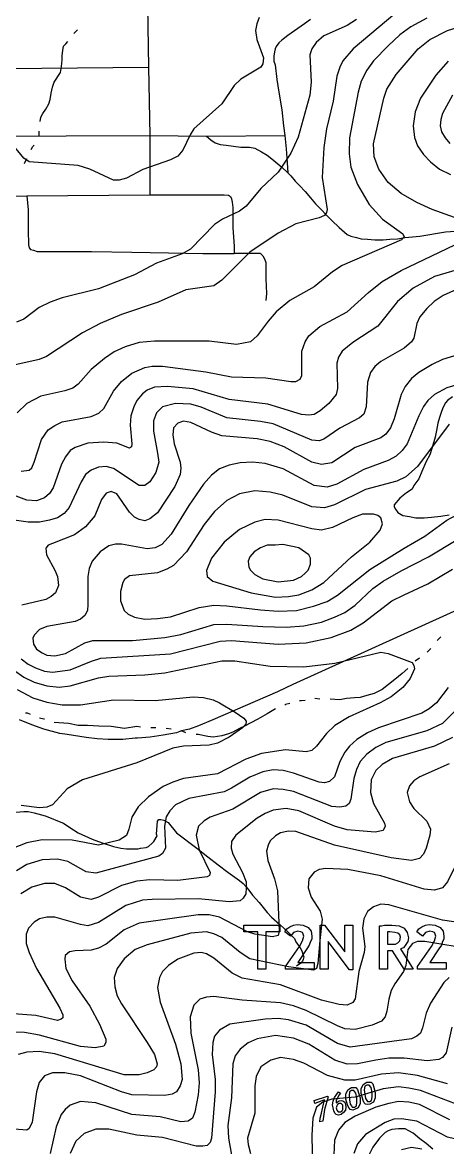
# Model space of a CAD drawing. Extents: x -4.4 to 64.9, y -5.9 to 77.3.
# Drawn here: x 6 to 9.66, y 19.39 to 29.1 of the extents above; entities that cross this region are included whole.
import ezdxf

# ---------------------------------------------------------------- set-up
doc = ezdxf.new("R2010")
doc.units = 0
for name, color, linetype in [('6800-7000', 7, 'CONTINUOUS'), ('7000-7200', 7, 'CONTINUOUS'), ('7200-7400', 7, 'CONTINUOUS'), ('7400-7600', 7, 'CONTINUOUS'), ('7600-7800', 7, 'CONTINUOUS'), ('Elevations', 7, 'CONTINUOUS'), ('Labels', 7, 'CONTINUOUS'), ('roads', 7, 'CONTINUOUS'), ('topo', 7, 'CONTINUOUS'), ('water', 7, 'CONTINUOUS')]:
    doc.layers.add(name, color=color, linetype=linetype)

msp = doc.modelspace()

# ---------------------------------------------------------------- linework, layer by layer
at = {"layer": '6800-7000', "color": 2}
for points in [[(8.035505, 29.146148), (8.014417, 29.093427), (8.003887, 29.035428), (8.014417, 28.956339), (8.072417, 28.798168), (8.067152, 28.74544), (8.05133, 28.719087), (7.87734, 28.613637), (7.81934, 28.560916), (7.713901, 28.402696), (7.471321, 28.186576), (7.439682, 28.133847), (7.376412, 28.002037), (7.334229, 27.949306), (7.27097, 27.917638), (7.0337, 27.833318), (6.891351, 27.759457), (6.828081, 27.743634), (6.78062, 27.743634), (6.574999, 27.838572), (6.47482, 27.870214), (6.053029, 27.901802), (6.005582, 27.933433), (5.88958, 28.075832)], [(8.873797, 29.130358), (8.794705, 29.077627), (8.594355, 28.987996), (8.525807, 28.929997), (8.488897, 28.877276), (8.473075, 28.824547), (8.483606, 28.587298), (8.473075, 28.476578), (8.372896, 28.112776), (8.309626, 27.975687), (8.198906, 27.812236), (8.051277, 27.669847), (7.924695, 27.516937), (7.866695, 27.474807), (7.719066, 27.406217), (7.650525, 27.358766), (7.444905, 27.147867), (7.371086, 27.105687), (7.149645, 27.026606), (6.959836, 26.926426), (6.648765, 26.805168), (6.337687, 26.726076), (6.232234, 26.689167), (6.137336, 26.641716), (6.005476, 26.541537), (5.942206, 26.515185)]]:
    msp.add_lwpolyline(points, dxfattribs=at)
at = {"layer": '7000-7200', "color": 2}
for points in [[(9.480201, 29.140359), (9.343123, 29.066548), (9.248222, 28.998008), (9.148043, 28.903097), (9.021501, 28.771289), (8.963502, 28.692197), (8.916051, 28.597299), (8.889699, 28.502399), (8.815888, 28.106958), (8.810596, 27.96988), (8.826418, 27.853878), (8.88442, 27.706249), (8.9846, 27.532269), (9.10059, 27.405719), (9.27458, 27.279187), (9.285137, 27.252835), (9.264023, 27.226456), (8.752605, 27.005016), (8.668245, 26.952295), (8.510075, 26.820477), (8.299175, 26.704486), (8.183174, 26.604304), (8.114634, 26.525226), (8.019736, 26.398686), (7.961734, 26.345954), (7.840425, 26.324867), (7.603165, 26.35122), (7.133913, 26.35122), (7.002103, 26.340689), (6.880834, 26.303777), (6.785933, 26.261608), (6.701574, 26.203609), (6.585585, 26.108697), (6.474855, 25.982158), (6.427404, 25.945259), (6.358864, 25.924172), (6.153243, 25.876711), (6.031934, 25.813451), (5.947575, 25.734362)], [(9.791248, 27.395599), (9.527628, 27.4905), (9.395818, 27.548488), (9.258726, 27.62758), (9.147967, 27.722529), (9.068877, 27.83853), (9.026708, 27.943969), (9.021416, 28.054649), (9.111057, 28.45013), (9.13741, 28.529219), (9.216539, 28.655759), (9.406348, 28.877199), (9.506519, 28.956281), (9.65943, 29.03537), (10.081218, 29.16718)], [(9.664785, 28.771027), (9.559335, 28.649756), (9.427525, 28.449408), (9.380075, 28.333407), (9.364253, 28.212137), (9.37481, 28.111966), (9.401162, 28.038158), (9.453883, 27.964337), (9.511882, 27.901067), (9.590972, 27.837797), (9.685872, 27.790347)], [(9.701639, 28.475699), (9.61729, 28.317529), (9.601468, 28.26476), (9.596202, 28.212079), (9.606759, 28.159311), (9.63839, 28.10659), (9.68057, 28.059179)], [(5.984457, 25.22868), (6.053008, 25.23921), (6.074096, 25.260298), (6.095183, 25.307756), (6.158453, 25.502836), (6.216441, 25.587188), (6.274443, 25.624097), (6.337713, 25.655736), (6.585511, 25.703186), (6.654062, 25.729539), (6.696232, 25.771719), (6.780602, 25.919348), (6.849142, 26.003708), (6.938772, 26.077519), (7.049493, 26.12498), (7.112762, 26.13551), (7.202393, 26.13551), (7.576783, 26.088062), (7.798224, 26.045883), (8.093483, 26.035326), (8.309653, 26.003695), (8.351833, 26.003695), (8.388742, 26.024782), (8.404564, 26.056413), (8.404564, 26.267312), (8.430917, 26.346404), (8.462548, 26.399122), (8.557456, 26.478214), (8.794716, 26.604754), (8.979247, 26.773473), (9.095248, 26.868374), (9.258726, 26.963283), (9.722708, 27.184713)], [(9.791314, 26.983637), (9.548784, 26.909829), (9.364245, 26.809658), (9.227164, 26.693659), (9.058445, 26.482757), (8.842275, 26.340398), (8.752645, 26.266587), (8.721006, 26.213869), (8.705184, 26.161138), (8.710449, 25.944968), (8.699892, 25.89225), (8.63662, 25.813158), (8.562811, 25.749888), (8.51008, 25.71826), (8.46263, 25.712968), (8.39936, 25.71826), (8.109371, 25.807887), (7.777171, 25.850067), (7.46609, 25.939697), (7.244652, 25.960785), (7.133932, 25.955519), (7.070662, 25.92914), (7.028482, 25.89751), (6.981032, 25.83951), (6.954679, 25.786789), (6.9283, 25.7077), (6.923035, 25.628611), (6.938857, 25.46517), (6.933592, 25.438817), (6.91777, 25.42826), (6.80705, 25.47044), (6.696329, 25.480997), (6.559238, 25.47044), (6.448518, 25.433531), (6.406338, 25.407178), (6.364158, 25.35445), (6.33253, 25.291188), (6.258709, 25.085559), (6.227078, 25.038108), (6.184898, 25.001199), (6.116358, 24.974847), (6.031947, 24.980112), (5.763059, 25.08028)], [(9.738572, 26.79899), (9.622574, 26.746272), (9.543492, 26.69354), (9.480212, 26.635551), (9.422223, 26.56173), (9.395871, 26.503731), (9.369492, 26.377202), (9.348404, 26.34556), (9.285135, 26.292842), (9.084773, 26.176841), (9.032055, 26.134661), (8.995143, 26.08194), (8.968791, 25.99758), (8.95826, 25.786681), (8.937173, 25.723422), (8.900274, 25.69178), (8.731555, 25.60215), (8.594474, 25.507241), (8.552294, 25.491419), (8.489024, 25.496684), (8.156853, 25.639035), (8.046133, 25.660123), (7.756102, 25.691751), (7.534664, 25.781381), (7.445034, 25.807734), (7.313224, 25.813025), (7.202493, 25.786646), (7.149772, 25.733926), (7.12342, 25.665385), (7.12342, 25.575758), (7.160319, 25.385946), (7.170876, 25.306856), (7.144523, 25.217226), (7.091792, 25.138137), (7.049612, 25.106506), (7.002161, 25.106506), (6.780721, 25.254135), (6.717451, 25.269958), (6.648911, 25.264692), (6.585641, 25.23834), (6.538191, 25.201441), (6.501281, 25.138161), (6.395832, 24.91672), (6.353652, 24.863999), (6.295652, 24.82709), (6.227112, 24.806003), (6.142752, 24.790181), (6.042573, 24.790181), (5.863273, 24.816533)], [(5.915983, 23.514238), (6.005664, 23.450968), (6.095294, 23.408788), (6.206014, 23.377157), (6.311464, 23.366601), (6.406365, 23.377157), (6.648903, 23.445698), (6.738533, 23.46152), (7.049604, 23.472077), (7.223594, 23.487899), (7.713933, 23.593349), (7.824653, 23.593349), (8.130503, 23.545888), (8.420484, 23.540622), (8.689383, 23.572264), (9.084813, 23.667165), (9.148083, 23.656634), (9.353715, 23.577545), (9.369537, 23.551192), (9.374802, 23.52484), (9.337892, 23.44048), (9.274633, 23.361391), (9.174451, 23.282299), (9.079543, 23.229581), (8.810652, 23.108309), (8.689383, 23.034501), (8.615572, 22.965961), (8.531212, 22.85523), (8.489032, 22.818331), (8.441582, 22.807774), (8.262321, 22.823596), (8.056693, 22.791968), (7.919601, 22.744507), (7.677031, 22.617978), (7.381772, 22.575798), (7.292142, 22.544157), (7.207782, 22.507258), (7.081243, 22.417617), (6.991612, 22.333257), (6.938892, 22.243627), (6.912539, 22.138177), (6.891452, 22.085456), (6.828179, 22.043276), (6.648921, 22.001097), (6.422211, 22.043276), (6.163861, 22.048542), (6.032, 22.022189), (5.90019, 21.96946)], [(5.947572, 23.345643), (6.084703, 23.271824), (6.205972, 23.234912), (6.337782, 23.213825), (6.495953, 23.213825), (6.780673, 23.256005), (7.139192, 23.25074), (7.466082, 23.28237), (7.555723, 23.277105), (7.640072, 23.256018), (7.692803, 23.229665), (7.829884, 23.150576), (7.903703, 23.097855), (7.924843, 23.071476), (7.919578, 23.045124), (7.893225, 23.013493), (7.777184, 22.934404), (7.677013, 22.881672), (7.603194, 22.86585), (7.381754, 22.855293), (7.292124, 22.839471), (6.981045, 22.712932), (6.511793, 22.565302), (6.379983, 22.486213), (6.253443, 22.349132), (6.205993, 22.328045), (6.142723, 22.32278), (5.984505, 22.343867)]]:
    msp.add_lwpolyline(points, dxfattribs=at)
at = {"layer": '7200-7400', "color": 2}
for points in [[(9.749155, 26.235806), (9.617345, 26.193626), (9.527715, 26.151446), (9.411716, 26.082906), (9.348444, 26.030174), (9.295726, 25.961645), (9.258816, 25.893096), (9.200825, 25.682194), (9.169186, 25.603116), (9.127006, 25.550395), (9.084826, 25.518756), (8.863386, 25.434396), (8.663025, 25.302586), (8.573395, 25.286764), (8.489035, 25.307851), (8.251775, 25.439661), (8.130514, 25.487109), (8.019796, 25.508196), (7.713946, 25.534575), (7.624316, 25.566206), (7.445045, 25.650566), (7.381775, 25.661123), (7.334325, 25.645301), (7.297426, 25.603121), (7.292134, 25.545122), (7.302691, 25.46604), (7.35542, 25.307862), (7.360685, 25.255141), (7.35542, 25.202409), (7.307959, 25.09696), (7.160329, 24.870251), (7.091789, 24.81752), (7.049609, 24.801698), (7.002159, 24.812255), (6.959979, 24.833342), (6.917799, 24.875525), (6.807079, 25.033693), (6.759631, 25.05478), (6.717451, 25.038958), (6.675269, 24.986226), (6.617269, 24.843878), (6.538191, 24.748966), (6.443279, 24.680426), (6.25347, 24.606607), (6.216571, 24.590785), (6.195484, 24.564433), (6.200749, 24.506431), (6.27456, 24.374623), (6.295647, 24.321892), (6.306204, 24.242803), (6.279825, 24.179543), (6.242924, 24.147902), (6.195465, 24.121549), (5.989794, 24.074099)], [(9.928442, 26.02996), (9.654231, 25.950879), (9.548781, 25.892879), (9.490782, 25.840161), (9.453883, 25.78743), (9.411703, 25.708351), (9.311521, 25.465821), (9.269342, 25.407819), (9.216623, 25.360371), (9.148072, 25.323459), (8.937181, 25.24437), (8.705192, 25.11783), (8.620832, 25.091478), (8.510112, 25.1073), (8.241213, 25.249651), (8.088313, 25.297112), (7.977593, 25.307642), (7.872101, 25.302377), (7.777192, 25.28129), (7.692843, 25.249651), (7.624292, 25.19693), (7.555752, 25.117851), (7.429212, 24.93331), (7.276312, 24.685511), (7.197223, 24.595871), (7.139231, 24.569518), (7.070691, 24.558961), (6.849243, 24.601141), (6.796522, 24.601141), (6.738523, 24.585319), (6.664712, 24.53259), (6.596171, 24.453509), (6.569792, 24.390239), (6.559262, 24.321699), (6.559262, 24.079161), (6.553997, 24.02644), (6.53291, 23.98426), (6.496, 23.952621), (6.44855, 23.931534), (6.20602, 23.889356), (6.14275, 23.863004), (6.095291, 23.815554), (6.084761, 23.789201), (6.090026, 23.73647), (6.116379, 23.694292), (6.163829, 23.662661), (6.206009, 23.641574), (6.27456, 23.636309), (6.36419, 23.657396), (6.53291, 23.747026), (6.60145, 23.768114), (6.944159, 23.768114), (7.223599, 23.794466), (7.36068, 23.820845), (7.64539, 23.905208), (7.75611, 23.910473), (8.067231, 23.889386), (8.267589, 23.88412), (8.420489, 23.894651), (8.573389, 23.926292), (8.68411, 23.968472), (8.77374, 24.010652), (8.86337, 24.073922), (9.01627, 24.21627), (9.105911, 24.27954), (9.258811, 24.369181), (9.496071, 24.490442), (9.74915, 24.643342)], [(9.675247, 25.634691), (9.401078, 25.270892), (9.300906, 25.181272), (9.221817, 25.144362), (8.952926, 25.070541), (8.684028, 24.938731), (8.599668, 24.912378), (8.488948, 24.922935), (8.241097, 25.023104), (8.130376, 25.049456), (7.998566, 25.060013), (7.866756, 25.033661), (7.756028, 24.975661), (7.650586, 24.88075), (7.560948, 24.77003), (7.408048, 24.53277), (7.297328, 24.416779), (7.239329, 24.385141), (7.160247, 24.35351), (6.917717, 24.327157), (6.875526, 24.295518), (6.859704, 24.269166), (6.838617, 24.190077), (6.838617, 24.110995), (6.870245, 24.026635), (6.907157, 23.994997), (6.959886, 23.968644), (7.049516, 23.952822), (7.160237, 23.958087), (7.270957, 23.973909), (7.518768, 24.052999), (7.645297, 24.074086), (7.756017, 24.068821), (8.046006, 24.031911), (8.198906, 24.021381), (8.357087, 24.026646), (8.504757, 24.063558), (8.620747, 24.105738), (8.710378, 24.158456), (8.989817, 24.379897), (9.285076, 24.564438), (9.464337, 24.669888), (9.654146, 24.806968), (9.733236, 24.849148)], [(5.98451, 23.610128), (6.042552, 23.562678), (6.105822, 23.531047), (6.184911, 23.504668), (6.253451, 23.494138), (6.406351, 23.515225), (6.59089, 23.589036), (6.669972, 23.615415), (7.271042, 23.652316), (7.6981, 23.763036), (7.798282, 23.768302), (8.199031, 23.736663), (8.441561, 23.74722), (8.657731, 23.79467), (8.82645, 23.85794), (8.931903, 23.92121), (9.179711, 24.111011), (9.285161, 24.16374), (9.490782, 24.258641), (9.701681, 24.38518)], [(9.664775, 23.362346), (9.564593, 23.230536), (9.501333, 23.177807), (9.438053, 23.140906), (9.063715, 23.014366), (8.968815, 22.972186), (8.879184, 22.914187), (8.815914, 22.856188), (8.773735, 22.803467), (8.731555, 22.724385), (8.684094, 22.592567), (8.641924, 22.550387), (8.599734, 22.539857), (8.552294, 22.545122), (8.330843, 22.624201), (8.241213, 22.645288), (8.156853, 22.65058), (8.067223, 22.634758), (7.956503, 22.587297), (7.798285, 22.492396), (7.735015, 22.460768), (7.429215, 22.402766), (7.313224, 22.350037), (7.265763, 22.297316), (7.234135, 22.244598), (7.218313, 22.165506), (7.22887, 21.975697), (7.202491, 21.928246), (7.170862, 21.907159), (6.627792, 21.759529), (6.543443, 21.770086), (6.385261, 21.859714), (6.295631, 21.880801), (6.163821, 21.875536), (6.031971, 21.833356), (5.94233, 21.780625)], [(9.74389, 23.177582), (9.617351, 23.051053), (9.480259, 22.987783), (9.127012, 22.887602), (9.042649, 22.845424), (8.96356, 22.787422), (8.905571, 22.724163), (8.87393, 22.655612), (8.852842, 22.576534), (8.82649, 22.397263), (8.810668, 22.360364), (8.784315, 22.339276), (8.731586, 22.328746), (8.663046, 22.334011), (8.330886, 22.465821), (8.241255, 22.481643), (8.156896, 22.486909), (8.046175, 22.45527), (7.808865, 22.312919), (7.613785, 22.244378), (7.561067, 22.212739), (7.513617, 22.165289), (7.49253, 22.0862), (7.518882, 21.959668), (7.61378, 21.764578), (7.608515, 21.738225), (7.587428, 21.727695), (7.334348, 21.696056), (7.091807, 21.701321), (6.981087, 21.690764), (6.849277, 21.653865), (6.648929, 21.553684), (6.58566, 21.532596), (6.496029, 21.553684), (6.364219, 21.632775), (6.274578, 21.669685), (6.184948, 21.669685), (6.074228, 21.638043), (5.97928, 21.580044)], [(9.701634, 22.929776), (9.548734, 22.855957), (9.184934, 22.750516), (9.095293, 22.697787), (9.042572, 22.645066), (9.000393, 22.565977), (8.995127, 22.455257), (9.02148, 22.360348), (9.116391, 22.191626), (9.121656, 22.165273), (9.105834, 22.128372), (9.037294, 22.11255), (8.794764, 22.133637), (8.684033, 22.165268), (8.378243, 22.297075), (8.267513, 22.318163), (8.156792, 22.302341), (8.088252, 22.275962), (8.019714, 22.233792), (7.835173, 22.086163), (7.798224, 22.033431), (7.792959, 21.975432), (7.808781, 21.922714), (7.893191, 21.764543), (7.924822, 21.685451), (7.924822, 21.632723), (7.919556, 21.580002), (7.898469, 21.543092), (7.872064, 21.522005), (7.777155, 21.511475), (7.513535, 21.537827), (7.112834, 21.532562), (7.028464, 21.527297), (6.886115, 21.479846), (6.648855, 21.332217), (6.559225, 21.305864), (6.495955, 21.316395), (6.274515, 21.379675), (6.205964, 21.379675), (6.142694, 21.363853), (6.095244, 21.3375), (6.047793, 21.284772), (6.026653, 21.232051), (6.026653, 21.152961), (6.053059, 21.073872), (6.116328, 20.936792), (6.316679, 20.594082), (6.343058, 20.53608), (6.343058, 20.509728), (6.327236, 20.499197), (6.295597, 20.48864), (6.111066, 20.53082), (5.842127, 20.551908)], [(9.675263, 22.703076), (9.422183, 22.592356), (9.369463, 22.555446), (9.332553, 22.513266), (9.311466, 22.455267), (9.332553, 22.376175), (9.369463, 22.318186), (9.480183, 22.207466), (9.511814, 22.138926), (9.506548, 22.086197), (9.47492, 21.975477), (9.453833, 21.922756), (9.416921, 21.885847), (9.348381, 21.870025), (9.174383, 21.891112), (8.684051, 22.001832), (8.351891, 22.11782), (8.28861, 22.123112), (8.220073, 22.10729), (8.177901, 22.080937), (8.130443, 22.038757), (8.11462, 22.001848), (8.098798, 21.949127), (8.109329, 21.870038), (8.167328, 21.711867), (8.193681, 21.606418), (8.209503, 21.258427), (8.198946, 21.221528), (8.151495, 21.210971), (7.998595, 21.232059), (7.935326, 21.253146), (7.692756, 21.379686), (7.603115, 21.400773), (7.508214, 21.400773), (7.002056, 21.326965), (6.870245, 21.268963), (6.717345, 21.147694), (6.648805, 21.110792), (6.585535, 21.09497), (6.448455, 21.089705), (6.400994, 21.079148), (6.364095, 21.04752), (6.35883, 21.015878), (6.36936, 20.936789), (6.422089, 20.831347), (6.574989, 20.609899), (6.659338, 20.456999), (6.71207, 20.325189), (6.71207, 20.298836), (6.696247, 20.267197), (6.622437, 20.251375), (6.495897, 20.261932), (6.142647, 20.362111), (6.010826, 20.383199), (5.831528, 20.388464)], [(9.738493, 21.843347), (9.659404, 21.685166), (9.617224, 21.632447), (9.548683, 21.61136), (9.459053, 21.621917), (9.084705, 21.737908), (8.799995, 21.790626), (8.610182, 21.801183), (8.552194, 21.790626), (8.510014, 21.769539), (8.462553, 21.711539), (8.457288, 21.63245), (8.483667, 21.553369), (8.562748, 21.4321), (8.57857, 21.363559), (8.557483, 21.17902), (8.541661, 20.97867), (8.53113, 20.93649), (8.504778, 20.920668), (8.288608, 20.952299), (7.956437, 21.02085), (7.872037, 21.073568), (7.713859, 21.205378), (7.645318, 21.23702), (7.582049, 21.252842), (7.444968, 21.242285), (7.070628, 21.142103), (6.965178, 21.099923), (6.870267, 21.020844), (6.812278, 20.936485), (6.785899, 20.857393), (6.791164, 20.778304), (6.812251, 20.699225), (6.849161, 20.630685), (7.070601, 20.298513), (7.133871, 20.193064), (7.154958, 20.113974), (7.149693, 20.087622), (7.128606, 20.061269), (7.070614, 20.034917), (7.002063, 20.019095), (6.870253, 20.019095), (6.274475, 20.198366), (6.137384, 20.219453), (6.031895, 20.214188), (5.958076, 20.193101)]]:
    msp.add_lwpolyline(points, dxfattribs=at)
at = {"layer": '7400-7600', "color": 2}
for points in [[(9.880929, 21.099894), (9.464358, 21.168434), (9.401088, 21.168434), (9.358908, 21.152612), (9.316728, 21.099881), (9.300906, 20.9628), (9.279819, 20.910071), (9.206008, 20.804622), (9.174367, 20.74663), (9.153279, 20.672812), (9.137457, 20.567372), (9.121635, 20.519911), (9.089994, 20.483013), (9.010915, 20.446101), (8.863285, 20.409191), (8.773655, 20.414456), (8.710385, 20.440835), (8.441484, 20.572646), (8.330764, 20.614825), (8.220044, 20.641178), (7.887886, 20.662265), (7.645305, 20.693907), (7.582035, 20.688615), (7.524036, 20.672793), (7.471315, 20.620072), (7.439674, 20.519893), (7.444939, 20.377542), (7.508209, 20.061193), (7.518766, 19.950473), (7.508209, 19.845023), (7.481856, 19.697393), (7.460769, 19.644672), (7.42386, 19.61832), (7.3606, 19.613055), (7.181329, 19.655235), (6.938799, 19.676322), (6.62772, 19.776491), (6.49591, 19.787047), (6.40628, 19.755406), (6.3641, 19.718507), (6.327191, 19.676327), (6.285011, 19.570875), (6.23229, 19.338886)], [(9.675276, 20.857697), (9.627828, 20.815517), (9.511827, 20.636257), (9.474928, 20.551897), (9.443287, 20.425357), (9.427464, 20.377907), (9.395834, 20.351554), (9.348383, 20.330467), (8.821135, 20.256659), (8.710415, 20.288287), (8.441513, 20.446468), (8.288613, 20.493919), (8.198986, 20.504449), (8.088265, 20.499184), (7.782415, 20.457004), (7.692785, 20.404286), (7.650615, 20.351554), (7.634793, 20.298836), (7.629528, 20.193384), (7.655881, 19.977214), (7.655881, 19.871764), (7.62425, 19.471056), (7.613693, 19.434154), (7.58734, 19.407775), (7.550431, 19.40251), (7.49244, 19.40251), (7.202451, 19.476329), (6.981011, 19.497416), (6.73848, 19.550145), (6.627749, 19.550145), (6.527581, 19.513235), (6.453759, 19.444695), (6.406309, 19.339245)], [(9.696323, 20.430787), (9.648876, 20.209346), (9.617245, 20.167166), (9.585606, 20.151344), (9.485424, 20.140787), (9.285074, 20.161875), (9.153264, 20.161875), (9.042543, 20.146053), (8.884375, 20.114411), (8.794735, 20.109146), (8.689285, 20.146055), (8.462574, 20.283136), (8.330764, 20.335865), (8.177864, 20.356952), (8.019685, 20.330573), (7.940604, 20.293674), (7.872013, 20.240943), (7.829834, 20.182943), (7.808746, 20.114403), (7.798189, 19.819155), (7.766558, 19.581884), (7.771824, 19.471164), (7.808733, 19.260275)], [(9.659486, 19.940196), (9.401136, 20.014018), (9.237687, 20.035105), (9.090057, 20.024548), (8.863346, 19.97183), (8.773716, 19.97183), (8.626087, 20.01401), (8.420455, 20.119459), (8.330825, 20.151088), (8.220107, 20.16691), (8.135745, 20.145822), (8.051385, 20.08782), (8.009205, 20.003461), (7.998675, 19.924371), (7.998675, 19.687122), (7.935405, 19.470952), (7.94067, 19.418221), (7.961757, 19.339132)]]:
    msp.add_lwpolyline(points, dxfattribs=at)
at = {"layer": '7600-7800', "color": 2}
for points in [[(9.680594, 19.629165), (9.416974, 19.760975), (9.327343, 19.782063), (9.237716, 19.787328), (9.153353, 19.771506), (9.042633, 19.739867), (8.863365, 19.660786), (8.773735, 19.608057), (8.721014, 19.539516), (8.684104, 19.455157), (8.668282, 19.075535)], [(9.791301, 19.450095), (9.659441, 19.481726), (9.39582, 19.618804), (9.26401, 19.639891), (9.19547, 19.634626), (9.121651, 19.608274), (8.952932, 19.502824), (8.884391, 19.423735), (8.85276, 19.339375)], [(9.437987, 19.376097), (9.348357, 19.391919), (9.263997, 19.370831)]]:
    msp.add_lwpolyline(points, dxfattribs=at)
at = {"layer": 'Elevations', "color": 1}
for points in [[(9.016199, 19.940398), (9.021464, 19.919232), (9.037286, 19.8665), (9.037286, 19.81906), (9.021464, 19.782151), (8.989825, 19.766276), (8.974003, 19.760984), (8.952916, 19.766276), (8.942359, 19.776859), (8.931829, 19.798026), (8.916006, 19.856023), (8.916006, 19.898197), (8.931829, 19.935107), (8.963458, 19.956273), (8.984545, 19.956273), (9.000367, 19.956273)], [(8.963467, 19.798053), (8.968732, 19.787469), (8.979289, 19.787469), (8.98982, 19.787469), (9.005642, 19.798053), (9.010907, 19.82967), (9.010907, 19.86658), (9.00035, 19.908781), (8.984528, 19.929947), (8.963441, 19.929947), (8.947619, 19.919364), (8.942353, 19.88772), (8.947619, 19.85081), (8.952884, 19.813901)], [(8.631307, 19.82967), (8.599668, 19.718969), (8.583872, 19.618771), (8.557493, 19.613479), (8.562785, 19.645123), (8.573315, 19.687298), (8.583872, 19.740029), (8.599668, 19.803291), (8.515308, 19.771674), (8.510043, 19.798132), (8.626044, 19.835041)], [(8.699847, 19.792761), (8.699847, 19.776886), (8.726199, 19.792761), (8.742021, 19.798053), (8.757844, 19.792761), (8.773666, 19.782178), (8.778931, 19.766303), (8.784196, 19.739844), (8.778931, 19.713386), (8.763109, 19.692219), (8.742021, 19.676344), (8.720934, 19.671053), (8.699847, 19.676344), (8.689316, 19.686928), (8.678786, 19.708094), (8.668229, 19.760826), (8.673494, 19.79247), (8.684051, 19.824114), (8.705139, 19.850572), (8.720961, 19.871739), (8.736783, 19.861156), (8.726252, 19.845281), (8.71043, 19.818822)], [(8.884389, 19.892959), (8.889654, 19.871792), (8.905476, 19.81906), (8.905476, 19.771594), (8.889654, 19.734685), (8.858012, 19.71881), (8.842217, 19.713518), (8.821103, 19.71881), (8.810572, 19.729393), (8.800015, 19.75056), (8.784193, 19.808583), (8.784193, 19.850758), (8.800015, 19.88764), (8.831654, 19.908807), (8.852742, 19.908807), (8.868564, 19.908807)], [(8.831657, 19.750586), (8.836922, 19.740003), (8.847453, 19.740003), (8.858009, 19.740003), (8.873832, 19.750586), (8.879097, 19.78223), (8.879097, 19.81914), (8.868566, 19.861314), (8.852744, 19.882481), (8.831657, 19.882481), (8.815835, 19.871898), (8.81057, 19.840254), (8.815835, 19.803344), (8.8211, 19.766435)], [(8.705118, 19.713677), (8.715675, 19.697802), (8.736762, 19.697802), (8.752558, 19.708385), (8.757823, 19.718969), (8.757823, 19.734844), (8.757823, 19.75601), (8.742001, 19.771885), (8.726179, 19.771885), (8.710357, 19.761302), (8.705091, 19.750719), (8.6998, 19.734844)]]:
    msp.add_lwpolyline(points, close=True, dxfattribs=at)
at = {"layer": 'Labels', "color": 6}
for points in [[(8.093488, 21.253261), (8.093488, 20.931633), (8.024937, 20.931633), (8.024937, 21.253261), (7.903679, 21.253261), (7.903679, 21.311231), (8.214747, 21.311231), (8.214747, 21.253261)], [(8.483648, 21.258526), (8.488913, 21.216351), (8.488913, 21.189893), (8.478356, 21.168726), (8.467826, 21.137082), (8.446739, 21.105465), (8.367646, 20.989445), (8.510009, 20.989445), (8.510009, 20.931448), (8.262196, 20.931448), (8.262196, 20.952615), (8.383468, 21.126605), (8.409821, 21.174071), (8.420378, 21.216246), (8.415113, 21.232121), (8.409847, 21.247996), (8.394025, 21.253287), (8.367673, 21.258579), (8.330764, 21.247996), (8.304411, 21.216351), (8.256961, 21.253261), (8.272783, 21.279719), (8.299162, 21.295594), (8.330794, 21.311469), (8.362425, 21.316761), (8.415154, 21.311469), (8.457333, 21.290303)], [(8.842217, 21.311231), (8.842217, 20.926342), (8.815865, 20.926342), (8.631323, 21.168885), (8.631323, 20.931633), (8.562743, 20.931633), (8.562743, 21.311231), (8.599644, 21.311231), (8.773684, 21.079244), (8.773684, 21.311231)], [(9.285097, 21.284879), (9.31145, 21.247969), (9.322006, 21.200529), (9.316741, 21.168885), (9.300919, 21.142427), (9.279832, 21.115969), (9.253479, 21.105385), (9.364196, 20.931395), (9.285118, 20.931395), (9.184938, 21.089563), (9.169116, 21.089563), (9.142764, 21.089563), (9.142764, 20.931395), (9.074224, 20.931395), (9.074224, 21.305728), (9.090046, 21.305728), (9.116398, 21.311019), (9.153297, 21.311019), (9.179676, 21.311019), (9.242946, 21.305728)], [(9.622539, 21.258526), (9.627804, 21.216351), (9.627804, 21.189893), (9.617274, 21.168726), (9.606743, 21.137082), (9.58563, 21.105465), (9.50655, 20.989445), (9.648899, 20.989445), (9.648899, 20.931448), (9.401101, 20.931448), (9.401101, 20.952615), (9.522371, 21.126605), (9.548724, 21.174071), (9.559254, 21.216246), (9.553989, 21.232121), (9.548724, 21.247996), (9.532902, 21.253287), (9.506549, 21.258579), (9.46964, 21.247996), (9.443288, 21.216351), (9.395837, 21.253261), (9.411632, 21.279719), (9.438011, 21.295594), (9.469642, 21.311469), (9.501281, 21.316761), (9.554001, 21.311469), (9.596181, 21.290303)], [(9.142749, 21.253261), (9.142749, 21.147798), (9.174377, 21.147798), (9.211289, 21.147798), (9.232376, 21.158381), (9.248198, 21.174256), (9.253464, 21.2059), (9.248198, 21.227067), (9.232376, 21.242942), (9.206024, 21.248234), (9.163844, 21.253525)]]:
    msp.add_lwpolyline(points, close=True, dxfattribs=at)
at = {"layer": 'roads', "color": 7}
for points in [[(7.060071, 29.952814), (7.081158, 28.719062)], [(8.478364, 29.129669), (8.425643, 29.092759), (8.283284, 28.992588), (8.230564, 28.950387), (8.204185, 28.92922), (8.183098, 28.897603), (8.172567, 28.876436), (8.167302, 28.849978), (8.162037, 28.813068), (8.162037, 28.770894), (8.172567, 28.739249), (8.188389, 28.612726), (8.204211, 28.501998), (8.23059, 28.349095), (8.246386, 28.212014), (8.256943, 28.127639)], [(4.929947, 28.697974), (7.081147, 28.719141)], [(7.081166, 28.719088), (7.091723, 28.128565)], [(4.924669, 28.118008), (7.091691, 28.128591)], [(7.091707, 28.128538), (7.091707, 27.617125)], [(7.091707, 28.128538), (7.582038, 28.123246)], [(7.582051, 28.123273), (8.256921, 28.128565)], [(7.582065, 28.123273), (7.618977, 28.091629), (7.655875, 28.06517), (7.698066, 28.049295), (7.750787, 28.044004), (7.877326, 28.028129), (7.951137, 28.028129), (7.998585, 28.017545), (8.056587, 27.985928), (8.104035, 27.959469), (8.146217, 27.927825), (8.230577, 27.854033), (8.283295, 27.806567)], [(8.256948, 28.128538), (8.267479, 28.012571), (8.278009, 27.891286), (8.283274, 27.806937)], [(8.283316, 27.806937), (8.309668, 27.780479), (8.346578, 27.733039), (8.383476, 27.69613), (8.430938, 27.643398), (8.478387, 27.590693), (8.520568, 27.537962), (8.662918, 27.395589), (8.726189, 27.332328), (8.794737, 27.274331), (8.826367, 27.258456), (8.873818, 27.247873), (8.915997, 27.237289), (8.968727, 27.231998), (9.031988, 27.226706), (9.105807, 27.226706), (9.163806, 27.231998), (9.227116, 27.237289), (9.295657, 27.247873), (9.422196, 27.258456), (9.643637, 27.295365), (9.775446, 27.305949)], [(4.935215, 27.601303), (6.031934, 27.606595)], [(6.031921, 27.606568), (7.09172, 27.617151)], [(6.031934, 27.606568), (6.042464, 27.48531), (6.042464, 27.31132), (6.04773, 27.184769), (6.053021, 27.158311), (6.063552, 27.142436), (6.089904, 27.137144), (6.121546, 27.126561), (6.248086, 27.126561), (6.590795, 27.126561), (6.938815, 27.121269), (7.255167, 27.115978), (7.550426, 27.110686), (7.713864, 27.110686), (7.819316, 27.110686)], [(7.09171, 27.617125), (7.734951, 27.617125)], [(7.734965, 27.617125), (7.771877, 27.611833), (7.787673, 27.60125), (7.798229, 27.580083), (7.803495, 27.553625), (7.80876, 27.506185), (7.80876, 27.332195), (7.819317, 27.174027), (7.819317, 27.110739)], [(7.819319, 27.110951), (7.919498, 27.110951), (8.019677, 27.110951), (8.046029, 27.110951), (8.051295, 27.105659), (8.067117, 27.089784), (8.082912, 27.063326), (8.093469, 27.031708), (8.093469, 26.978976), (8.093469, 26.889336), (8.098734, 26.762812), (8.093469, 26.704815)], [(9.70162, 25.871431), (9.659441, 25.839786), (9.643619, 25.81862), (9.622531, 25.781737), (9.606709, 25.744828), (9.590887, 25.692096), (9.575065, 25.64463), (9.564508, 25.581368), (9.553978, 25.523371), (9.527599, 25.433757), (9.506511, 25.370469), (9.47487, 25.312472), (9.437971, 25.228123), (9.411592, 25.164834), (9.369413, 25.106838), (9.353617, 25.07522), (9.306156, 25.043576), (9.248164, 24.996136), (9.200706, 24.938113), (9.200706, 24.922238), (9.211263, 24.901071), (9.23235, 24.874613), (9.27453, 24.848155), (9.332521, 24.837571), (9.38525, 24.826988), (9.432701, 24.826988), (9.459054, 24.826988), (9.522324, 24.83228), (9.601413, 24.842863), (9.675224, 24.853446)], [(10.360698, 24.311289), (8.325488, 23.388607), (8.193678, 23.325345), (7.634799, 23.082802), (7.513527, 23.03007), (7.434398, 23.003612), (7.365858, 22.987737), (7.323678, 22.971862), (7.207687, 22.950695), (7.096967, 22.93482), (6.986239, 22.924237), (6.965152, 22.924237), (6.859703, 22.913654), (6.733163, 22.913654), (6.638262, 22.918945), (6.543354, 22.929529), (6.379905, 22.955987), (6.316635, 22.96657), (6.179554, 23.00348), (6.074105, 23.040389), (5.968655, 23.082564)], [(5.936962, 22.286353), (6.005502, 22.291645), (6.042404, 22.291645), (6.095133, 22.281061), (6.190033, 22.254603), (6.242762, 22.233436), (6.295483, 22.21227), (6.348212, 22.191103), (6.395662, 22.159459), (6.474754, 22.106727), (6.596063, 22.054022), (6.680423, 22.022378), (6.780594, 21.990734), (6.843864, 21.974859), (6.891314, 21.969567), (6.928224, 21.969567), (6.991493, 21.969567), (7.01258, 21.974859), (7.06003, 21.980151), (7.081118, 21.990734), (7.112756, 22.017192), (7.128579, 22.033067), (7.154957, 22.080507), (7.149692, 22.096382), (7.154957, 22.170201), (7.160223, 22.20711), (7.170753, 22.222985), (7.186575, 22.222985), (7.212928, 22.217694), (7.249827, 22.196527), (7.323649, 22.106886), (7.497639, 21.975097), (7.592547, 21.901278), (7.682178, 21.832725), (7.766537, 21.769463), (7.866709, 21.695644), (7.898347, 21.669186), (7.924699, 21.642728), (7.95633, 21.600553), (7.977417, 21.568909), (8.035416, 21.505647), (8.103958, 21.421298), (8.140866, 21.379097), (8.214685, 21.315835), (8.288497, 21.247308), (8.341217, 21.194576), (8.351774, 21.168118), (8.388676, 21.115386), (8.404498, 21.088928), (8.415055, 21.052019), (8.42032, 21.036144), (8.415055, 21.014977), (8.40979, 20.999102), (8.393968, 20.983227), (8.357069, 20.956769)], [(9.532886, 19.376836), (9.474887, 19.424302), (9.422166, 19.466477), (9.364167, 19.513916), (9.327255, 19.535083), (9.295616, 19.550958), (9.269263, 19.550958), (9.237635, 19.550958), (9.179633, 19.545666), (9.147994, 19.535083), (9.121642, 19.519208), (9.074191, 19.471768), (9.016202, 19.392684), (8.968741, 19.303044)]]:
    msp.add_lwpolyline(points, dxfattribs=at)
at = {"layer": 'topo', "color": 2}
for points in [[(9.206024, 29.177779), (8.847495, 28.87725), (8.757865, 28.7718), (8.731512, 28.719079), (8.70516, 28.63999), (8.673521, 28.42382), (8.615522, 28.18656), (8.594434, 28.023071), (8.578612, 27.764719), (8.620792, 27.49055), (8.615527, 27.464224), (8.599705, 27.437818), (8.552255, 27.416731), (8.351904, 27.364002), (8.198954, 27.284913), (7.956416, 27.121472), (7.713885, 26.878942), (7.645345, 26.831491), (7.402815, 26.794582), (7.165555, 26.689132), (6.849206, 26.583683), (6.664675, 26.504593), (6.511775, 26.425512), (6.200654, 26.219883), (6.137384, 26.193531), (5.921214, 26.14607)], [(9.791214, 21.327401), (9.617224, 21.353754), (9.153256, 21.485574), (9.084715, 21.49084), (9.021445, 21.469752), (8.968714, 21.427573), (8.937086, 21.364303), (8.926529, 21.285211), (8.947616, 21.127043), (8.942351, 21.074311), (8.894903, 20.910873), (8.863262, 20.673603), (8.842174, 20.641972), (8.794724, 20.620884), (8.726184, 20.62615), (8.573284, 20.663059), (8.220025, 20.794869), (7.887865, 20.852868), (7.803455, 20.895048), (7.645284, 21.026858), (7.582014, 21.06376), (7.534564, 21.074317), (7.471294, 21.069052), (7.334213, 21.016333), (7.255124, 20.963602), (7.202406, 20.910884), (7.176027, 20.858152), (7.160205, 20.773803), (7.181292, 20.647253), (7.31311, 20.283461), (7.360561, 20.114742), (7.371091, 19.977653), (7.355269, 19.924932), (7.32363, 19.872201), (7.286731, 19.851114), (7.223461, 19.840557), (6.938741, 19.845822), (6.84911, 19.872174), (6.49586, 20.009266), (6.358771, 20.035618), (6.253319, 20.035618), (6.184781, 20.009266), (6.137331, 19.951266), (6.116244, 19.872174), (6.079332, 19.608557), (6.052979, 19.555825), (6.031839, 19.540003), (5.926389, 19.550534)], [(9.728044, 19.766915), (9.427475, 19.882906), (9.327296, 19.903993), (9.237666, 19.91455), (9.105855, 19.898728), (8.863325, 19.824917), (8.662964, 19.809095), (8.583875, 19.782743), (8.531154, 19.740563), (8.499526, 19.645654), (8.488969, 19.498032), (8.494234, 19.208044)]]:
    msp.add_lwpolyline(points, dxfattribs=at)
for points in [[(8.974019, 24.858993), (8.926569, 24.858993), (8.842209, 24.827365), (8.668219, 24.743013), (8.573307, 24.721926), (8.488948, 24.732483), (8.198959, 24.806294), (8.088239, 24.811559), (7.998569, 24.790472), (7.866759, 24.72721), (7.734949, 24.616482), (7.624218, 24.479401), (7.582038, 24.373951), (7.587303, 24.32123), (7.634762, 24.279051), (7.966922, 24.178871), (8.177864, 24.141959), (8.288581, 24.147225), (8.378222, 24.163047), (8.488942, 24.205227), (8.594392, 24.268499), (8.831652, 24.489937), (8.989822, 24.616479), (9.079453, 24.721929), (9.10054, 24.774658), (9.084744, 24.827378), (9.058365, 24.848466), (9.021456, 24.858996), (8.974016, 24.858996), (8.974019, 24.858993)], [(8.172593, 24.590714), (8.104042, 24.590714), (8.046043, 24.569627), (7.993322, 24.532725), (7.956423, 24.490545), (7.940601, 24.453636), (7.945867, 24.400904), (7.961689, 24.374552), (7.998598, 24.337651), (8.067138, 24.300741), (8.198948, 24.274389), (8.330759, 24.290211), (8.399299, 24.32185), (8.430938, 24.348202), (8.45729, 24.374555), (8.478378, 24.427283), (8.478378, 24.480004), (8.462556, 24.506357), (8.378196, 24.569627), (8.241115, 24.596006), (8.172575, 24.59074), (8.172593, 24.590714)]]:
    msp.add_lwpolyline(points, close=True, dxfattribs=at)
at = {"layer": 'water', "color": 4}
for points in [[(6.437924, 29.009045), (6.443189, 29.014337), (6.469542, 29.040795)], [(6.147933, 28.249823), (6.153198, 28.286706), (6.16902, 28.31835), (6.195373, 28.35526), (6.221725, 28.402726), (6.232256, 28.439635), (6.242813, 28.49234), (6.253343, 28.545072), (6.269165, 28.587246), (6.321894, 28.671622), (6.332425, 28.724327), (6.33769, 28.782324), (6.33769, 28.819233), (6.342955, 28.861408), (6.34822, 28.898317), (6.369307, 28.919484), (6.38513, 28.94065)], [(6.137384, 28.118008), (6.137384, 28.149625), (6.137384, 28.1655)], [(6.068844, 28.00728), (6.08464, 28.033738), (6.095196, 28.044321)], [(6.010844, 27.886021), (6.031931, 27.928196)], [(9.60146, 23.799558), (9.585638, 23.783683), (9.569816, 23.767808)], [(9.517097, 23.699387), (9.485469, 23.667743)], [(9.416918, 23.615011), (9.380019, 23.588553), (9.380019, 23.588553)], [(9.31675, 23.525397), (9.269289, 23.483222), (9.206019, 23.430491), (9.095299, 23.346115), (9.026758, 23.309232), (8.963489, 23.293357), (8.905489, 23.277482), (8.858039, 23.27219), (8.789499, 23.266899), (8.731499, 23.256315), (8.647139, 23.261607)], [(8.299128, 23.224883), (8.262229, 23.2143), (8.256964, 23.209008)], [(8.430948, 23.251235), (8.399317, 23.245944), (8.383495, 23.245944)], [(8.557488, 23.261766), (8.515308, 23.267058)], [(6.063557, 23.12995), (6.037205, 23.140534), (6.021382, 23.140534)], [(8.177869, 23.177417), (8.104048, 23.135242), (8.024969, 23.087776), (7.908968, 23.029779), (7.866788, 23.008613), (7.808799, 22.976995), (7.771887, 22.96112), (7.713888, 22.945245), (7.64008, 22.934661), (7.592629, 22.939953), (7.50827, 22.955828), (7.492448, 22.955828)], [(6.184829, 23.087776), (6.179564, 23.087776), (6.142665, 23.098359)], [(7.012628, 23.019222), (6.980989, 23.024514), (6.87554, 23.008639), (6.759549, 23.024514), (6.654099, 23.029806), (6.553918, 23.035097), (6.474839, 23.035097), (6.390479, 23.050972), (6.269207, 23.061556)], [(7.144438, 23.013957), (7.102259, 23.013957)], [(7.276249, 23.003427), (7.234079, 23.008718)], [(7.402799, 22.971783), (7.392242, 22.977074), (7.360614, 22.987658)]]:
    msp.add_lwpolyline(points, dxfattribs=at)

doc.saveas('drawing.dxf')
